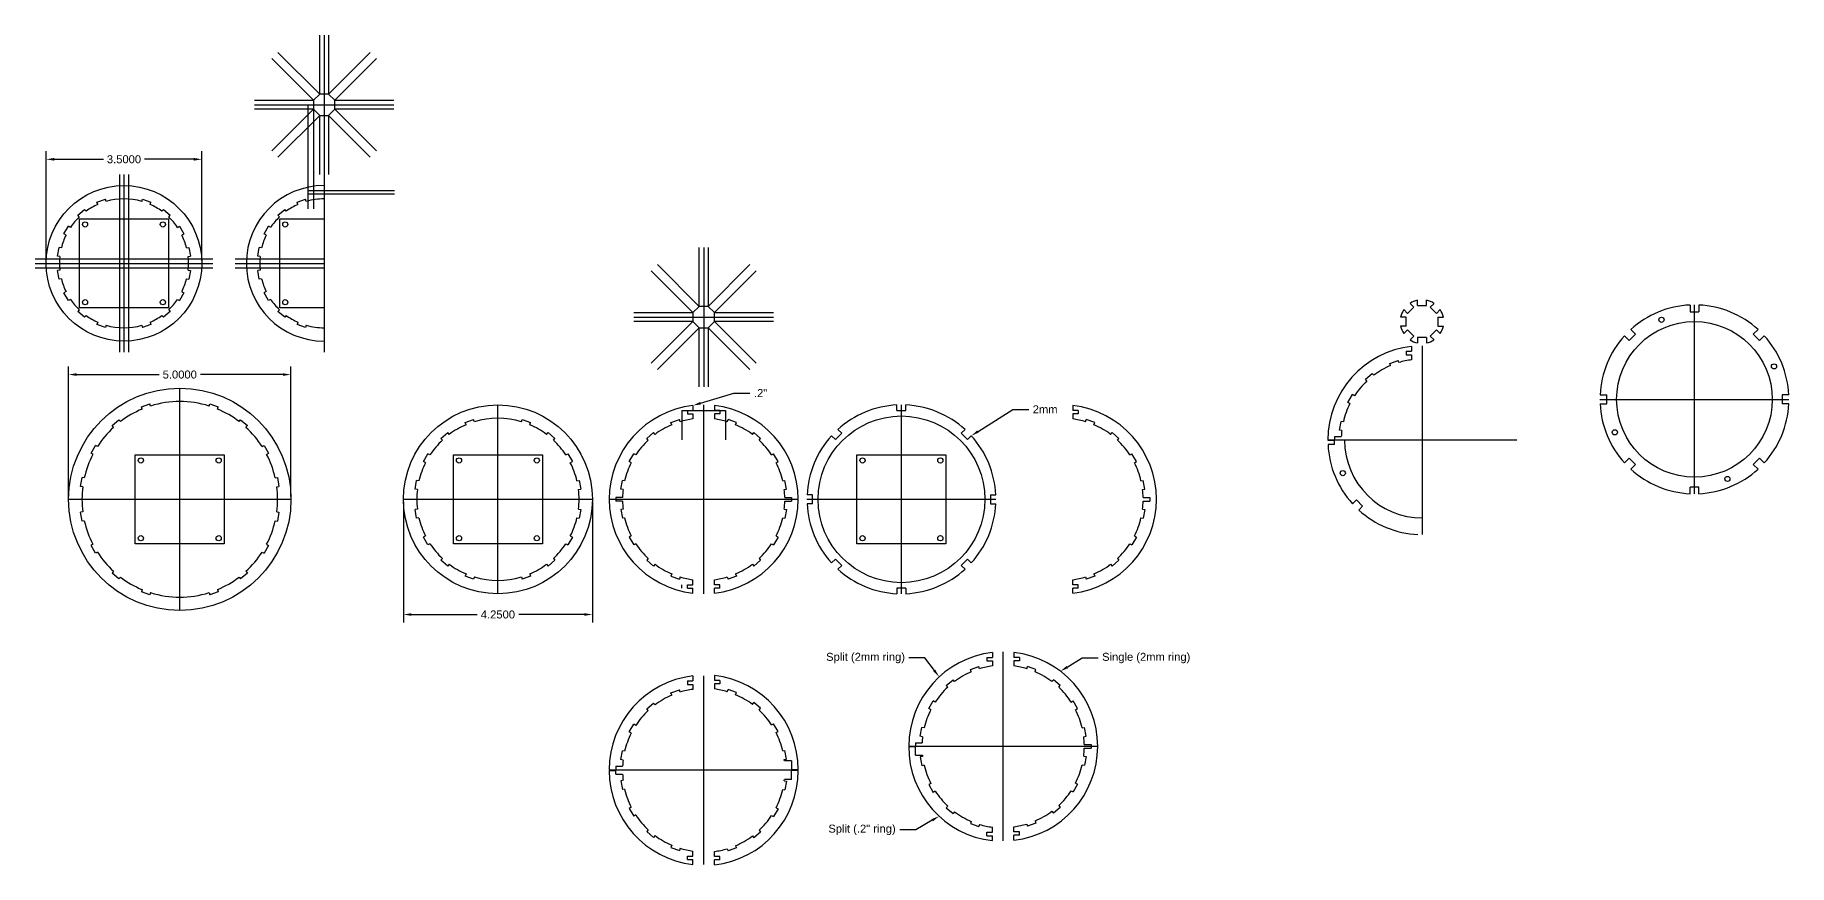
# Model space of a CAD drawing. Header units: inches. Extents: x 5.4 to 44.9, y -5.6 to 13.1.
import ezdxf
from ezdxf import colors
from ezdxf.entities.mleader import LeaderData, LeaderLine
from ezdxf.math import Vec2, Vec3

# ---------------------------------------------------------------- set-up
doc = ezdxf.new("R2010")
doc.units = ezdxf.units.IN
doc.header["$MEASUREMENT"] = 0
doc.styles.get("Standard").update_dxf_attribs({"font": 'arial.ttf'})
doc.dimstyles.get("Standard").update_dxf_attribs({"dimtxt": 0.18, "dimasz": 0.18, "dimexe": 0.18, "dimexo": 0.0625, "dimgap": 0.09, "dimtad": 0, "dimtih": 1, "dimtoh": 1, "dimdec": 4, "dimzin": 0, "dimdsep": 46, "dimtxsty": 'Standard', "dimcen": 0.09, "dimadec": 0, "dimazin": 0, "dimtfac": 1, "dimtdec": 4, "dimtofl": 0, "dimtmove": 0, "dimatfit": 3, "dimfxl": 1, "dimtolj": 1, "dimtzin": 0, "dimarcsym": 0})

# ---------------------------------------------------------------- blocks, each defined once
blk = doc.blocks.new('*D3')
at = {"color": 0, "lineweight": -2, "transparency": 16777216}
for p, q in [((5.665, 8.044), (5.665, 10.502)), ((5.845, 10.322), (6.952, 10.322)), ((8.985, 10.322), (7.878, 10.322)), ((9.165, 8.044), (9.165, 10.502))]:
    blk.add_line(p, q, dxfattribs=at)
at = {"color": 0, "transparency": 16777216}
for points in [[(5.845, 10.352), (5.845, 10.292), (5.665, 10.322)], [(8.985, 10.352), (8.985, 10.292), (9.165, 10.322)]]:
    blk.add_solid(points, dxfattribs=at)
at = {"layer": 'Defpoints', "color": 0, "transparency": 16777216}
for p in [(9.165, 10.322), (5.665, 7.982), (9.165, 7.982)]:
    blk.add_point(p, dxfattribs=at)
at = {"color": 0, "transparency": 16777216, "insert": (7.415, 10.322), "char_height": 0.18, "attachment_point": 5}
blk.add_mtext('\\A1;3.5000', dxfattribs=at)
blk = doc.blocks.new('*D4')
at = {"color": 0, "lineweight": -2, "transparency": 16777216}
for p, q in [((6.17, 2.735), (6.17, 5.659)), ((11.17, 2.735), (11.17, 5.659)), ((6.35, 5.479), (8.207, 5.479)), ((10.99, 5.479), (9.134, 5.479))]:
    blk.add_line(p, q, dxfattribs=at)
at = {"color": 0, "transparency": 16777216}
for points in [[(6.35, 5.509), (6.35, 5.449), (6.17, 5.479)], [(10.99, 5.509), (10.99, 5.449), (11.17, 5.479)]]:
    blk.add_solid(points, dxfattribs=at)
at = {"layer": 'Defpoints', "color": 0, "transparency": 16777216}
for p in [(11.17, 5.479), (6.17, 2.672), (11.17, 2.672)]:
    blk.add_point(p, dxfattribs=at)
at = {"color": 0, "transparency": 16777216, "insert": (8.67, 5.479), "char_height": 0.18, "attachment_point": 5}
blk.add_mtext('\\A1;5.0000', dxfattribs=at)
blk = doc.blocks.new('*D5')
at = {"color": 0, "lineweight": -2, "transparency": 16777216}
for p, q in [((13.701, 2.61), (13.701, -0.099)), ((17.951, 2.61), (17.951, -0.099)), ((13.881, 0.081), (15.359, 0.081)), ((17.771, 0.081), (16.293, 0.081))]:
    blk.add_line(p, q, dxfattribs=at)
at = {"color": 0, "transparency": 16777216}
for points in [[(13.881, 0.111), (13.881, 0.051), (13.701, 0.081)], [(17.771, 0.111), (17.771, 0.051), (17.951, 0.081)]]:
    blk.add_solid(points, dxfattribs=at)
at = {"layer": 'Defpoints', "color": 0, "transparency": 16777216}
for p in [(13.701, 2.672), (17.951, 2.672), (17.951, 0.081)]:
    blk.add_point(p, dxfattribs=at)
at = {"color": 0, "transparency": 16777216, "insert": (15.826, 0.081), "char_height": 0.18, "attachment_point": 5}
blk.add_mtext('\\A1;4.2500', dxfattribs=at)

msp = doc.modelspace()

# ---------------------------------------------------------------- linework, layer by layer
for p, q in [((11.81743, 11.79041), (11.81743, 13.11704)), ((12.01743, 13.11704), (12.01743, 11.79041)), ((10.87935, 12.72848), (11.81743, 11.79041)), ((12.01743, 11.79041), (12.9555, 12.72848)), ((11.676, 11.64899), (10.73793, 12.58706)), ((13.09692, 12.58706), (12.15885, 11.64899)), ((10.34937, 11.64899), (11.676, 11.64899)), ((11.676, 11.44899), (10.34937, 11.44899)), ((10.73793, 10.51092), (11.676, 11.44899)), ((11.81743, 11.79041), (11.676, 11.64899)), ((11.676, 11.64899), (11.676, 11.44899)), ((11.676, 11.44899), (11.81743, 11.30757)), ((12.01743, 11.79041), (11.81743, 11.79041)), ((12.15885, 11.64899), (12.01743, 11.79041)), ((12.01743, 11.30757), (12.15885, 11.44899)), ((12.15885, 11.44899), (12.15885, 11.64899)), ((12.15885, 11.64899), (13.48548, 11.64899)), ((13.48548, 11.44899), (12.15885, 11.44899)), ((12.15885, 11.44899), (13.09692, 10.51092)), ((11.81743, 11.30757), (10.87935, 10.36949)), ((11.81743, 9.98093), (11.81743, 11.30757)), ((11.81743, 11.30757), (12.01743, 11.30757)), ((12.9555, 10.36949), (12.01743, 11.30757)), ((12.01743, 11.30757), (12.01743, 9.98093)), ((11.551, 9.62091), (13.49736, 9.62091)), ((11.551, 9.54221), (13.49736, 9.54221)), ((11.91743, 9.73156), (11.91743, 9.43156)), ((6.37398, 9.06635), (6.52719, 9.1949)), ((6.56155, 9.15396), (6.52719, 9.1949)), ((6.80776, 9.3569), (6.9957, 9.4253)), ((6.82605, 9.30667), (6.80776, 9.3569)), ((7.01398, 9.37507), (6.9957, 9.4253)), ((7.81554, 9.37507), (7.83382, 9.4253)), ((7.83382, 9.4253), (8.02176, 9.3569)), ((8.00348, 9.30667), (8.02176, 9.3569)), ((8.26798, 9.15396), (8.30234, 9.1949)), ((8.30234, 9.1949), (8.45555, 9.06635)), ((10.87664, 9.06635), (11.02985, 9.1949)), ((11.06421, 9.15396), (11.02985, 9.1949)), ((11.31043, 9.3569), (11.49837, 9.4253)), ((11.32871, 9.30667), (11.31043, 9.3569)), ((11.51665, 9.37507), (11.49837, 9.4253)), ((6.06573, 8.64496), (6.16573, 8.81816)), ((6.21202, 8.79144), (6.16573, 8.81816)), ((6.40834, 9.0254), (6.37398, 9.06635)), ((8.42119, 9.0254), (8.45555, 9.06635)), ((8.61751, 8.79144), (8.6638, 8.81816)), ((8.6638, 8.81816), (8.7638, 8.64496)), ((10.56839, 8.64496), (10.66839, 8.81816)), ((10.71468, 8.79144), (10.66839, 8.81816)), ((10.911, 9.0254), (10.87664, 9.06635)), ((5.92019, 8.14355), (5.95492, 8.34051)), ((6.00756, 8.33123), (5.95492, 8.34051)), ((6.11202, 8.61823), (6.06573, 8.64496)), ((8.71751, 8.61823), (8.7638, 8.64496)), ((8.82197, 8.33123), (8.87461, 8.34051)), ((8.87461, 8.34051), (8.90934, 8.14355)), ((10.42285, 8.14355), (10.45758, 8.34051)), ((10.51022, 8.33123), (10.45758, 8.34051)), ((10.61468, 8.61823), (10.56839, 8.64496)), ((20.35414, 7.0136), (20.35414, 8.34023)), ((20.55414, 8.34023), (20.55414, 7.0136)), ((5.97283, 8.13427), (5.92019, 8.14355)), ((8.8567, 8.13427), (8.90934, 8.14355)), ((10.47549, 8.13427), (10.42285, 8.14355)), ((19.41606, 7.95167), (20.35414, 7.0136)), ((20.55414, 7.0136), (21.49221, 7.95167)), ((5.97283, 7.82885), (5.92019, 7.81957)), ((5.95492, 7.62261), (5.92019, 7.81957)), ((6.00756, 7.63189), (5.95492, 7.62261)), ((8.82197, 7.63189), (8.87461, 7.62261)), ((8.8567, 7.82885), (8.90934, 7.81957)), ((8.90934, 7.81957), (8.87461, 7.62261)), ((10.47549, 7.82885), (10.42285, 7.81957)), ((10.45758, 7.62261), (10.42285, 7.81957)), ((10.51022, 7.63189), (10.45758, 7.62261)), ((20.21272, 6.87218), (19.27464, 7.81025)), ((21.63363, 7.81025), (20.69556, 6.87218)), ((6.11202, 7.34489), (6.06573, 7.31816)), ((6.16573, 7.14496), (6.06573, 7.31816)), ((6.21202, 7.17168), (6.16573, 7.14496)), ((8.61751, 7.17168), (8.6638, 7.14496)), ((8.7638, 7.31816), (8.6638, 7.14496)), ((8.71751, 7.34489), (8.7638, 7.31816)), ((10.61468, 7.34489), (10.56839, 7.31816)), ((10.66839, 7.14496), (10.56839, 7.31816)), ((10.71468, 7.17168), (10.66839, 7.14496)), ((6.40834, 6.93772), (6.37398, 6.89677)), ((6.52719, 6.76821), (6.37398, 6.89677)), ((6.56155, 6.80916), (6.52719, 6.76821)), ((8.26798, 6.80916), (8.30234, 6.76821)), ((8.45555, 6.89677), (8.30234, 6.76821)), ((8.42119, 6.93772), (8.45555, 6.89677)), ((10.911, 6.93772), (10.87664, 6.89677)), ((11.02985, 6.76821), (10.87664, 6.89677)), ((11.06421, 6.80916), (11.02985, 6.76821)), ((18.88608, 6.87218), (20.21272, 6.87218)), ((20.35414, 7.0136), (20.21272, 6.87218)), ((20.21272, 6.87218), (20.21272, 6.67218)), ((20.55414, 7.0136), (20.35414, 7.0136)), ((20.69556, 6.87218), (20.55414, 7.0136)), ((20.69556, 6.87218), (22.02219, 6.87218)), ((20.69556, 6.67218), (20.69556, 6.87218)), ((6.82605, 6.65645), (6.80776, 6.60622)), ((6.9957, 6.53782), (6.80776, 6.60622)), ((7.01398, 6.58805), (6.9957, 6.53782)), ((7.81554, 6.58805), (7.83382, 6.53782)), ((8.02176, 6.60622), (7.83382, 6.53782)), ((8.00348, 6.65645), (8.02176, 6.60622)), ((11.32871, 6.65645), (11.31043, 6.60622)), ((11.49837, 6.53782), (11.31043, 6.60622)), ((11.51665, 6.58805), (11.49837, 6.53782)), ((20.21272, 6.67218), (18.88608, 6.67218)), ((19.27464, 5.7341), (20.21272, 6.67218)), ((20.35414, 6.53076), (19.41606, 5.59268)), ((20.21272, 6.67218), (20.35414, 6.53076)), ((20.35414, 5.20412), (20.35414, 6.53076)), ((20.35414, 6.53076), (20.55414, 6.53076)), ((20.55414, 6.53076), (20.69556, 6.67218)), ((20.55414, 6.53076), (20.55414, 5.20412)), ((21.49221, 5.59268), (20.55414, 6.53076)), ((20.69556, 6.67218), (21.63363, 5.7341)), ((22.02219, 6.67218), (20.69556, 6.67218)), ((36.2533, 6.00234), (36.2533, 5.92364)), ((36.2533, 6.00234), (36.3783, 6.00234)), ((36.2533, 5.92364), (36.3783, 5.92364)), ((36.3783, 6.11413), (36.3783, 6.00234)), ((36.3783, 5.92364), (36.3783, 5.81185)), ((35.88447, 5.73061), (36.0724, 5.79901)), ((35.9025, 5.68105), (35.88447, 5.73061)), ((36.09044, 5.74945), (36.0724, 5.79901)), ((35.33789, 5.37494), (35.4911, 5.5035)), ((35.37179, 5.33454), (35.33789, 5.37494)), ((35.525, 5.4631), (35.4911, 5.5035)), ((7.80751, 4.75026), (7.99544, 4.81867)), ((7.82462, 4.70323), (7.80751, 4.75026)), ((8.01256, 4.77163), (7.99544, 4.81867)), ((9.32796, 4.77163), (9.34508, 4.81867)), ((9.34508, 4.81867), (9.53301, 4.75026)), ((9.5159, 4.70323), (9.53301, 4.75026)), ((20.21272, 4.78349), (20.21272, 4.6717)), ((20.69556, 4.78349), (20.69556, 4.6717)), ((28.75498, 4.78349), (28.75498, 4.6717)), ((34.94593, 4.85379), (35.04593, 5.02699)), ((34.9916, 4.82741), (34.94593, 4.85379)), ((35.0916, 5.00062), (35.04593, 5.02699)), ((7.14881, 4.32986), (7.30202, 4.45842)), ((7.33419, 4.42008), (7.30202, 4.45842)), ((10.00633, 4.42008), (10.0385, 4.45842)), ((10.0385, 4.45842), (10.19171, 4.32986)), ((15.0909, 4.39997), (15.27884, 4.46837)), ((15.10894, 4.3504), (15.0909, 4.39997)), ((15.29688, 4.41881), (15.27884, 4.46837)), ((16.35544, 4.41881), (16.37347, 4.46837)), ((16.37347, 4.46837), (16.56141, 4.39997)), ((16.54337, 4.3504), (16.56141, 4.39997)), ((19.71888, 4.39997), (19.90682, 4.46837)), ((19.73692, 4.3504), (19.71888, 4.39997)), ((19.92486, 4.41881), (19.90682, 4.46837)), ((20.08772, 4.6717), (20.21272, 4.6717)), ((20.08772, 4.6717), (20.08772, 4.593)), ((20.08772, 4.593), (20.21272, 4.593)), ((20.21272, 4.593), (20.21272, 4.48121)), ((20.82056, 4.6717), (20.69556, 4.6717)), ((20.69556, 4.593), (20.69556, 4.48121)), ((20.82056, 4.593), (20.69556, 4.593)), ((20.82056, 4.6717), (20.82056, 4.593)), ((20.98342, 4.41881), (21.00146, 4.46837)), ((21.18939, 4.39997), (21.00146, 4.46837)), ((21.17136, 4.3504), (21.18939, 4.39997)), ((28.87998, 4.6717), (28.75498, 4.6717)), ((28.75498, 4.593), (28.75498, 4.48121)), ((28.87998, 4.593), (28.75498, 4.593)), ((28.87998, 4.6717), (28.87998, 4.593)), ((29.04284, 4.41881), (29.06088, 4.46837)), ((29.24882, 4.39997), (29.06088, 4.46837)), ((29.23078, 4.3504), (29.24882, 4.39997)), ((34.75584, 4.23), (34.79057, 4.42696)), ((34.84251, 4.4178), (34.79057, 4.42696)), ((7.18098, 4.29152), (7.14881, 4.32986)), ((10.15954, 4.29152), (10.19171, 4.32986)), ((14.54432, 4.0443), (14.69753, 4.17286)), ((14.57823, 4.0039), (14.54432, 4.0443)), ((14.73144, 4.13245), (14.69753, 4.17286)), ((16.92088, 4.13245), (16.95478, 4.17286)), ((16.95478, 4.17286), (17.10799, 4.0443)), ((17.07409, 4.0039), (17.10799, 4.0443)), ((19.17231, 4.0443), (19.32551, 4.17286)), ((19.20621, 4.0039), (19.17231, 4.0443)), ((19.35942, 4.13245), (19.32551, 4.17286)), ((21.54886, 4.13245), (21.58276, 4.17286)), ((21.73597, 4.0443), (21.58276, 4.17286)), ((21.70207, 4.0039), (21.73597, 4.0443)), ((29.60828, 4.13245), (29.64218, 4.17286)), ((29.79539, 4.0443), (29.64218, 4.17286)), ((29.76149, 4.0039), (29.79539, 4.0443)), ((34.49472, 4.08289), (34.49623, 4.08289)), ((34.49472, 4.00289), (34.64472, 4.00289)), ((34.64472, 4.08289), (34.79648, 4.08289)), ((34.64472, 4.08289), (34.64472, 4.00289)), ((34.80778, 4.22084), (34.75584, 4.23)), ((6.67363, 3.70953), (6.77363, 3.88273)), ((6.71697, 3.6845), (6.67363, 3.70953)), ((6.81697, 3.85771), (6.77363, 3.88273)), ((10.52355, 3.85771), (10.56689, 3.88273)), ((10.56689, 3.88273), (10.66689, 3.70953)), ((10.62355, 3.6845), (10.66689, 3.70953)), ((14.15236, 3.52314), (14.25236, 3.69635)), ((14.29803, 3.66998), (14.25236, 3.69635)), ((17.35428, 3.66998), (17.39995, 3.69635)), ((17.39995, 3.69635), (17.49995, 3.52314)), ((18.78034, 3.52314), (18.88034, 3.69635)), ((18.92602, 3.66998), (18.88034, 3.69635)), ((21.98226, 3.66998), (22.02793, 3.69635)), ((22.12793, 3.52314), (22.02793, 3.69635)), ((30.04168, 3.66998), (30.08736, 3.69635)), ((30.18736, 3.52314), (30.08736, 3.69635)), ((6.43927, 2.96409), (6.474, 3.16105)), ((6.52329, 3.15236), (6.474, 3.16105)), ((10.81723, 3.15236), (10.86652, 3.16105)), ((10.86652, 3.16105), (10.90125, 2.96409)), ((14.19803, 3.49677), (14.15236, 3.52314)), ((17.45428, 3.49677), (17.49995, 3.52314)), ((18.82602, 3.49677), (18.78034, 3.52314)), ((22.08226, 3.49677), (22.12793, 3.52314)), ((30.14168, 3.49677), (30.18736, 3.52314)), ((6.48856, 2.95539), (6.43927, 2.96409)), ((10.85196, 2.95539), (10.90125, 2.96409)), ((13.96228, 2.89935), (13.99701, 3.09632)), ((14.01422, 2.8902), (13.96228, 2.89935)), ((14.04895, 3.08716), (13.99701, 3.09632)), ((17.60337, 3.08716), (17.65531, 3.09632)), ((17.63809, 2.8902), (17.69004, 2.89935)), ((17.65531, 3.09632), (17.69004, 2.89935)), ((18.59026, 2.89935), (18.62499, 3.09632)), ((18.6422, 2.8902), (18.59026, 2.89935)), ((18.67693, 3.08716), (18.62499, 3.09632)), ((22.23135, 3.08716), (22.28329, 3.09632)), ((22.26608, 2.8902), (22.31802, 2.89935)), ((22.31802, 2.89935), (22.28329, 3.09632)), ((30.29077, 3.08716), (30.34271, 3.09632)), ((30.3255, 2.8902), (30.37744, 2.89935)), ((30.37744, 2.89935), (30.34271, 3.09632)), ((6.48856, 2.38909), (6.43927, 2.3804)), ((6.474, 2.18344), (6.43927, 2.3804)), ((10.85196, 2.38909), (10.90125, 2.3804)), ((10.90125, 2.3804), (10.86652, 2.18344)), ((14.01422, 2.45429), (13.96228, 2.44513)), ((13.99701, 2.24817), (13.96228, 2.44513)), ((17.63809, 2.45429), (17.69004, 2.44513)), ((17.69004, 2.44513), (17.65531, 2.24817)), ((18.47914, 2.71159), (18.47914, 2.63289)), ((18.62956, 2.71159), (18.47914, 2.71159)), ((18.62956, 2.63289), (18.47914, 2.63289)), ((18.6422, 2.45429), (18.59026, 2.44513)), ((18.59026, 2.44513), (18.62499, 2.24817)), ((22.26608, 2.45429), (22.31802, 2.44513)), ((22.27871, 2.71159), (22.42914, 2.71159)), ((22.27871, 2.63289), (22.42914, 2.63289)), ((22.31802, 2.44513), (22.28329, 2.24817)), ((22.42914, 2.71159), (22.42914, 2.63289)), ((30.3255, 2.45429), (30.37744, 2.44513)), ((30.33814, 2.71159), (30.48856, 2.71159)), ((30.33814, 2.63289), (30.48856, 2.63289)), ((30.37744, 2.44513), (30.34271, 2.24817)), ((30.48856, 2.71159), (30.48856, 2.63289)), ((6.52329, 2.19213), (6.474, 2.18344)), ((10.81723, 2.19213), (10.86652, 2.18344)), ((14.04895, 2.25733), (13.99701, 2.24817)), ((17.60337, 2.25733), (17.65531, 2.24817)), ((18.67693, 2.25733), (18.62499, 2.24817)), ((22.23135, 2.25733), (22.28329, 2.24817)), ((30.29077, 2.25733), (30.34271, 2.24817)), ((6.71697, 1.65998), (6.67363, 1.63496)), ((6.77363, 1.46175), (6.67363, 1.63496)), ((10.66689, 1.63496), (10.56689, 1.46175)), ((10.62355, 1.65998), (10.66689, 1.63496)), ((14.19803, 1.84772), (14.15236, 1.82135)), ((14.25236, 1.64814), (14.15236, 1.82135)), ((14.29803, 1.67451), (14.25236, 1.64814)), ((17.35428, 1.67451), (17.39995, 1.64814)), ((17.49995, 1.82135), (17.39995, 1.64814)), ((17.45428, 1.84772), (17.49995, 1.82135)), ((18.82602, 1.84772), (18.78034, 1.82135)), ((18.78034, 1.82135), (18.88034, 1.64814)), ((18.92602, 1.67451), (18.88034, 1.64814)), ((21.98226, 1.67451), (22.02793, 1.64814)), ((22.12793, 1.82135), (22.02793, 1.64814)), ((22.08226, 1.84772), (22.12793, 1.82135)), ((30.04168, 1.67451), (30.08736, 1.64814)), ((30.18736, 1.82135), (30.08736, 1.64814)), ((30.14168, 1.84772), (30.18736, 1.82135)), ((6.81697, 1.48678), (6.77363, 1.46175)), ((10.52355, 1.48678), (10.56689, 1.46175)), ((14.57823, 1.34059), (14.54432, 1.30019)), ((14.69753, 1.17163), (14.54432, 1.30019)), ((14.73144, 1.21203), (14.69753, 1.17163)), ((16.92088, 1.21203), (16.95478, 1.17163)), ((17.10799, 1.30019), (16.95478, 1.17163)), ((17.07409, 1.34059), (17.10799, 1.30019)), ((19.20621, 1.34059), (19.17231, 1.30019)), ((19.17231, 1.30019), (19.32551, 1.17163)), ((19.35942, 1.21203), (19.32551, 1.17163)), ((21.54886, 1.21203), (21.58276, 1.17163)), ((21.73597, 1.30019), (21.58276, 1.17163)), ((21.70207, 1.34059), (21.73597, 1.30019)), ((29.60828, 1.21203), (29.64218, 1.17163)), ((29.79539, 1.30019), (29.64218, 1.17163)), ((29.76149, 1.34059), (29.79539, 1.30019)), ((7.18098, 1.05297), (7.14881, 1.01463)), ((7.30202, 0.88607), (7.14881, 1.01463)), ((7.33419, 0.92441), (7.30202, 0.88607)), ((10.00633, 0.92441), (10.0385, 0.88607)), ((10.19171, 1.01463), (10.0385, 0.88607)), ((10.15954, 1.05297), (10.19171, 1.01463)), ((15.10894, 0.99408), (15.0909, 0.94452)), ((15.27884, 0.87612), (15.0909, 0.94452)), ((15.29688, 0.92568), (15.27884, 0.87612)), ((16.35544, 0.92568), (16.37347, 0.87612)), ((16.56141, 0.94452), (16.37347, 0.87612)), ((16.54337, 0.99408), (16.56141, 0.94452)), ((19.73692, 0.99408), (19.71888, 0.94452)), ((19.71888, 0.94452), (19.90682, 0.87612)), ((19.92486, 0.92568), (19.90682, 0.87612)), ((20.21272, 0.75149), (20.21272, 0.86328)), ((20.69556, 0.75149), (20.69556, 0.86328)), ((20.98342, 0.92568), (21.00146, 0.87612)), ((21.18939, 0.94452), (21.00146, 0.87612)), ((21.17136, 0.99408), (21.18939, 0.94452)), ((28.75498, 0.75149), (28.75498, 0.86328)), ((29.04284, 0.92568), (29.06088, 0.87612)), ((29.24882, 0.94452), (29.06088, 0.87612)), ((29.23078, 0.99408), (29.24882, 0.94452)), ((7.82462, 0.64126), (7.80751, 0.59423)), ((7.99544, 0.52582), (7.80751, 0.59423)), ((8.01256, 0.57286), (7.99544, 0.52582)), ((9.32796, 0.57286), (9.34508, 0.52582)), ((9.53301, 0.59423), (9.34508, 0.52582)), ((9.5159, 0.64126), (9.53301, 0.59423)), ((19.96272, 0.67279), (19.96272, 0.75149)), ((20.08772, 0.67279), (20.08772, 0.75149)), ((20.08772, 0.75149), (20.21272, 0.75149)), ((20.08772, 0.67279), (20.21272, 0.67279)), ((20.21272, 0.561), (20.21272, 0.67279)), ((20.82056, 0.75149), (20.69556, 0.75149)), ((20.69556, 0.561), (20.69556, 0.67279)), ((20.82056, 0.67279), (20.69556, 0.67279)), ((20.82056, 0.67279), (20.82056, 0.75149)), ((28.87998, 0.75149), (28.75498, 0.75149)), ((28.75498, 0.561), (28.75498, 0.67279)), ((28.87998, 0.67279), (28.75498, 0.67279)), ((28.87998, 0.67279), (28.87998, 0.75149)), ((26.94981, -0.7744), (26.94981, -0.88619)), ((27.43265, -0.7744), (27.43265, -0.88619)), ((26.45597, -1.15792), (26.64391, -1.08951)), ((26.47401, -1.20748), (26.45597, -1.15792)), ((26.66195, -1.13908), (26.64391, -1.08951)), ((26.82481, -0.88619), (26.82481, -0.96489)), ((26.82481, -0.88619), (26.94981, -0.88619)), ((26.82481, -0.96489), (26.94981, -0.96489)), ((26.94981, -0.96489), (26.94981, -1.07668)), ((27.55765, -0.88619), (27.43265, -0.88619)), ((27.43265, -0.96489), (27.43265, -1.07668)), ((27.55765, -0.96489), (27.43265, -0.96489)), ((27.55765, -0.88619), (27.55765, -0.96489)), ((27.72051, -1.13908), (27.73854, -1.08951)), ((27.92648, -1.15792), (27.73854, -1.08951)), ((27.90844, -1.20748), (27.92648, -1.15792)), ((20.08772, -1.41217), (20.08772, -1.49087)), ((20.08772, -1.41217), (20.21272, -1.41217)), ((20.08772, -1.49087), (20.21272, -1.49087)), ((20.21272, -1.30038), (20.21272, -1.41217)), ((20.21272, -1.49087), (20.21272, -1.60266)), ((20.69556, -1.29038), (20.69556, -1.40217)), ((20.82056, -1.40217), (20.69556, -1.40217)), ((20.69556, -1.48087), (20.69556, -1.59266)), ((20.82056, -1.48087), (20.69556, -1.48087)), ((20.82056, -1.40217), (20.82056, -1.48087)), ((25.9094, -1.51359), (26.0626, -1.38503)), ((25.9433, -1.55399), (25.9094, -1.51359)), ((26.09651, -1.42543), (26.0626, -1.38503)), ((28.28595, -1.42543), (28.31985, -1.38503)), ((28.47306, -1.51359), (28.31985, -1.38503)), ((28.43916, -1.55399), (28.47306, -1.51359)), ((19.17231, -2.03957), (19.32551, -1.91101)), ((19.35942, -1.95141), (19.32551, -1.91101)), ((19.71888, -1.6839), (19.90682, -1.6155)), ((19.73692, -1.73346), (19.71888, -1.6839)), ((19.92486, -1.66506), (19.90682, -1.6155)), ((20.98342, -1.65506), (21.00146, -1.6055)), ((21.18939, -1.6739), (21.00146, -1.6055)), ((21.17136, -1.72346), (21.18939, -1.6739)), ((21.54886, -1.94141), (21.58276, -1.90101)), ((21.73597, -2.02957), (21.58276, -1.90101)), ((25.51743, -2.03474), (25.61743, -1.86154)), ((25.6631, -1.88791), (25.61743, -1.86154)), ((28.71935, -1.88791), (28.76502, -1.86154)), ((28.86502, -2.03474), (28.76502, -1.86154)), ((19.20621, -2.07997), (19.17231, -2.03957)), ((21.70207, -2.06997), (21.73597, -2.02957)), ((25.5631, -2.06111), (25.51743, -2.03474)), ((28.81935, -2.06111), (28.86502, -2.03474)), ((18.78034, -2.56073), (18.88034, -2.38752)), ((18.82602, -2.5871), (18.78034, -2.56073)), ((18.92602, -2.41389), (18.88034, -2.38752)), ((21.98226, -2.40389), (22.02793, -2.37752)), ((22.12793, -2.55073), (22.02793, -2.37752)), ((22.08226, -2.5771), (22.12793, -2.55073)), ((25.32735, -2.65853), (25.36208, -2.46157)), ((25.37929, -2.66769), (25.32735, -2.65853)), ((25.41402, -2.47073), (25.36208, -2.46157)), ((28.96844, -2.47073), (29.02038, -2.46157)), ((29.00317, -2.66769), (29.05511, -2.65853)), ((29.05511, -2.65853), (29.02038, -2.46157)), ((18.59026, -3.18451), (18.62499, -2.98755)), ((18.67693, -2.99671), (18.62499, -2.98755)), ((22.23135, -2.98671), (22.28329, -2.97755)), ((22.31802, -3.17451), (22.28329, -2.97755)), ((25.06623, -2.80564), (25.06773, -2.80564)), ((25.06623, -2.88564), (25.21623, -2.88564)), ((25.06623, -2.88564), (25.21623, -2.88564)), ((25.21623, -2.80564), (25.36798, -2.80564)), ((25.21623, -2.80564), (25.21623, -2.88564)), ((25.21623, -3.08564), (25.21623, -2.88564)), ((25.21623, -3.08564), (25.37614, -3.08564)), ((25.37929, -3.11359), (25.32735, -3.12275)), ((25.32735, -3.12275), (25.36208, -3.31971)), ((29.00317, -3.10359), (29.05511, -3.11275)), ((29.0158, -2.84629), (29.16623, -2.84629)), ((29.0158, -2.92499), (29.16623, -2.92499)), ((29.05511, -3.11275), (29.02038, -3.30971)), ((29.16623, -2.84629), (29.16623, -2.92499)), ((18.32914, -3.33162), (18.33064, -3.33162)), ((18.32914, -3.41162), (18.47914, -3.41162)), ((18.32914, -3.43162), (18.47914, -3.43162)), ((18.32914, -3.51162), (18.33064, -3.51162)), ((18.47914, -3.33162), (18.47914, -3.41162)), ((18.47914, -3.33162), (18.63089, -3.33162)), ((18.47914, -3.51162), (18.47914, -3.43162)), ((18.47914, -3.51162), (18.63089, -3.51162)), ((18.6422, -3.19367), (18.59026, -3.18451)), ((22.26608, -3.18367), (22.31802, -3.17451)), ((22.42914, -3.21162), (22.26922, -3.21162)), ((22.42914, -3.21162), (22.42914, -3.41162)), ((22.57914, -3.41162), (22.42914, -3.41162)), ((22.57914, -3.43162), (22.42914, -3.43162)), ((22.42914, -3.63162), (22.42914, -3.43162)), ((25.41402, -3.31055), (25.36208, -3.31971)), ((28.96844, -3.30055), (29.02038, -3.30971)), ((18.6422, -3.64957), (18.59026, -3.65873)), ((18.59026, -3.65873), (18.62499, -3.85569)), ((18.67693, -3.84654), (18.62499, -3.85569)), ((22.23135, -3.85654), (22.28329, -3.86569)), ((22.26608, -3.65957), (22.31802, -3.66873)), ((22.42914, -3.63162), (22.26922, -3.63162)), ((22.31802, -3.66873), (22.28329, -3.86569)), ((25.5631, -3.72017), (25.51743, -3.74654)), ((25.51743, -3.74654), (25.61743, -3.91974)), ((25.6631, -3.89337), (25.61743, -3.91974)), ((28.71935, -3.88337), (28.76502, -3.90974)), ((28.86502, -3.73654), (28.76502, -3.90974)), ((28.81935, -3.71017), (28.86502, -3.73654)), ((18.82602, -4.25615), (18.78034, -4.28252)), ((18.78034, -4.28252), (18.88034, -4.45573)), ((22.12793, -4.29252), (22.02793, -4.46573)), ((22.08226, -4.26615), (22.12793, -4.29252)), ((25.9433, -4.22729), (25.9094, -4.26769)), ((25.9094, -4.26769), (26.0626, -4.39625)), ((28.47306, -4.25769), (28.31985, -4.38625)), ((28.43916, -4.21729), (28.47306, -4.25769)), ((18.92602, -4.42935), (18.88034, -4.45573)), ((21.98226, -4.43935), (22.02793, -4.46573)), ((26.09651, -4.35585), (26.0626, -4.39625)), ((26.47401, -4.5738), (26.45597, -4.62336)), ((26.45597, -4.62336), (26.64391, -4.69177)), ((26.66195, -4.6422), (26.64391, -4.69177)), ((26.94981, -4.81639), (26.94981, -4.7046)), ((27.43265, -4.80639), (27.43265, -4.6946)), ((27.72051, -4.6322), (27.73854, -4.68177)), ((27.92648, -4.61336), (27.73854, -4.68177)), ((27.90844, -4.5638), (27.92648, -4.61336)), ((28.28595, -4.34585), (28.31985, -4.38625)), ((19.20621, -4.76327), (19.17231, -4.80368)), ((19.17231, -4.80368), (19.32551, -4.93223)), ((19.35942, -4.89183), (19.32551, -4.93223)), ((19.73692, -5.10978), (19.71888, -5.15934)), ((21.17136, -5.11978), (21.18939, -5.16934)), ((21.54886, -4.90183), (21.58276, -4.94223)), ((21.73597, -4.81368), (21.58276, -4.94223)), ((21.70207, -4.77327), (21.73597, -4.81368)), ((26.82481, -4.89509), (26.82481, -4.81639)), ((26.82481, -4.81639), (26.94981, -4.81639)), ((26.82481, -4.89509), (26.94981, -4.89509)), ((26.94981, -5.00688), (26.94981, -4.89509)), ((27.55765, -4.80639), (27.43265, -4.80639)), ((27.43265, -4.99688), (27.43265, -4.88509)), ((27.55765, -4.88509), (27.43265, -4.88509)), ((27.55765, -4.88509), (27.55765, -4.80639)), ((19.71888, -5.15934), (19.90682, -5.22775)), ((19.92486, -5.17819), (19.90682, -5.22775)), ((20.08772, -5.43107), (20.08772, -5.35237)), ((20.08772, -5.35237), (20.21272, -5.35237)), ((20.08772, -5.43107), (20.21272, -5.43107)), ((20.21272, -5.35237), (20.21272, -5.24058)), ((20.21272, -5.54286), (20.21272, -5.43107)), ((20.69556, -5.36237), (20.69556, -5.25058)), ((20.82056, -5.36237), (20.69556, -5.36237)), ((20.69556, -5.55286), (20.69556, -5.44107)), ((20.82056, -5.44107), (20.69556, -5.44107)), ((20.82056, -5.44107), (20.82056, -5.36237)), ((20.98342, -5.18819), (21.00146, -5.23775)), ((21.18939, -5.16934), (21.00146, -5.23775))]:
    msp.add_line(p, q)
at = {"color": 5}
for p, q in [((11.91743, 13.11704), (11.91743, 9.98093)), ((10.34937, 11.54899), (13.48548, 11.54899)), ((7.31476, 9.98093), (7.31476, 5.98219)), ((7.41476, 9.98093), (7.41476, 5.98219)), ((7.51476, 9.98093), (7.51476, 5.98219)), ((11.91743, 9.98093), (11.91743, 5.98219)), ((20.45414, 8.34023), (20.45414, 5.20412)), ((5.41539, 8.08156), (9.41414, 8.08156)), ((5.41539, 7.98156), (9.41414, 7.98156)), ((9.91805, 8.08156), (11.91743, 8.08156)), ((9.91805, 7.98156), (11.91743, 7.98156)), ((5.41539, 7.88156), (9.41414, 7.88156)), ((9.91805, 7.88156), (11.91743, 7.88156)), ((18.88608, 6.77218), (22.02219, 6.77218)), ((42.73957, 2.79653), (42.73957, 7.04653)), ((36.61972, 1.87789), (36.61972, 6.12789)), ((8.67026, 0.17224), (8.67026, 5.17224)), ((15.72616, 4.79489), (15.72616, 4.79724)), ((15.82616, 0.54724), (15.82616, 4.79724)), ((15.92616, 4.79489), (15.92616, 4.79724)), ((20.45414, 0.54724), (20.45414, 4.79724)), ((24.90232, 0.54724), (24.90232, 4.79724)), ((40.61457, 4.92153), (44.86457, 4.92153)), ((38.74472, 4.00289), (34.49472, 4.00289)), ((6.17026, 2.67224), (11.17026, 2.67224)), ((13.70116, 2.67224), (17.95116, 2.67224)), ((18.32914, 2.67224), (22.57914, 2.67224)), ((22.77732, 2.67224), (27.02732, 2.67224)), ((27.19123, -5.01064), (27.19123, -0.76064)), ((20.45414, -5.54662), (20.45414, -1.29662)), ((29.31623, -2.88564), (25.06623, -2.88564)), ((22.57914, -3.42162), (18.32914, -3.42162))]:
    msp.add_line(p, q, dxfattribs=at)
at = {"color": 1}
for p, q in [((11.551, 11.54899), (11.551, 9.2091)), ((11.676, 11.54899), (11.676, 9.2091)), ((36.51179, 7.02926), (36.51179, 7.1519)), ((36.71179, 7.02926), (36.71179, 7.1519)), ((36.2533, 6.77077), (36.13066, 6.77077)), ((36.28759, 6.85355), (36.20087, 6.94027)), ((36.2533, 6.57077), (36.2533, 6.77077)), ((36.28759, 6.85355), (36.42901, 6.99497)), ((36.42901, 6.99497), (36.34229, 7.08169)), ((36.51179, 7.02926), (36.71179, 7.02926)), ((36.79458, 6.99497), (36.8813, 7.08169)), ((36.79458, 6.99497), (36.936, 6.85355)), ((36.936, 6.85355), (37.02272, 6.94027)), ((36.97029, 6.77077), (37.09293, 6.77077)), ((36.97029, 6.77077), (36.97029, 6.57077)), ((42.63957, 7.04417), (42.63957, 6.89417)), ((42.63957, 6.89417), (42.83957, 6.89417)), ((42.83957, 7.04417), (42.83957, 6.89417)), ((36.2533, 6.57077), (36.13066, 6.57077)), ((36.28759, 6.48798), (36.20087, 6.40126)), ((36.42901, 6.34656), (36.28759, 6.48798)), ((36.42901, 6.34656), (36.34229, 6.25984)), ((36.51179, 6.31227), (36.51179, 6.18963)), ((36.71179, 6.31227), (36.51179, 6.31227)), ((36.71179, 6.31227), (36.71179, 6.18963)), ((36.936, 6.48798), (36.79458, 6.34656)), ((36.79458, 6.34656), (36.8813, 6.25984)), ((36.936, 6.48798), (37.02272, 6.40126)), ((36.97029, 6.57077), (37.09293, 6.57077)), ((41.16792, 6.35175), (41.27399, 6.24569)), ((41.27399, 6.24569), (41.41541, 6.38711)), ((41.30934, 6.49317), (41.41541, 6.38711)), ((44.16979, 6.49317), (44.06373, 6.38711)), ((44.06373, 6.38711), (44.20515, 6.24569)), ((44.31121, 6.35175), (44.20515, 6.24569)), ((24.80232, 4.67224), (24.80232, 4.79489)), ((25.00232, 4.67224), (25.00232, 4.79489)), ((40.61692, 5.02153), (40.76692, 5.02153)), ((40.61692, 4.82153), (40.76692, 4.82153)), ((40.76692, 4.82153), (40.76692, 5.02153)), ((44.71221, 5.02153), (44.71221, 4.82153)), ((44.86221, 5.02153), (44.71221, 5.02153)), ((44.86221, 4.82153), (44.71221, 4.82153)), ((19.96272, 4.6717), (20.94556, 4.6717)), ((24.80232, 4.67224), (25.00232, 4.67224)), ((23.41739, 4.01575), (23.33067, 4.10247)), ((23.41739, 4.01575), (23.55882, 4.15717)), ((23.55882, 4.15717), (23.47209, 4.24389)), ((26.24582, 4.15717), (26.33255, 4.24389)), ((26.24582, 4.15717), (26.38724, 4.01575)), ((26.38724, 4.01575), (26.47397, 4.10247)), ((34.64472, 3.90289), (34.64472, 4.00289)), ((34.64472, 3.90289), (34.49708, 3.90289)), ((41.16792, 3.4913), (41.27399, 3.59737)), ((41.41541, 3.45594), (41.27399, 3.59737)), ((44.20515, 3.59737), (44.06373, 3.45594)), ((44.31121, 3.4913), (44.20515, 3.59737)), ((41.30934, 3.34988), (41.41541, 3.45594)), ((44.16979, 3.34988), (44.06373, 3.45594)), ((22.90232, 2.77224), (22.77967, 2.77224)), ((22.90232, 2.57224), (22.90232, 2.77224)), ((26.90232, 2.77224), (27.02496, 2.77224)), ((26.90232, 2.77224), (26.90232, 2.57224)), ((42.83957, 2.94888), (42.63957, 2.94888)), ((42.63957, 2.79888), (42.63957, 2.94888)), ((42.83957, 2.79888), (42.83957, 2.94888)), ((22.90232, 2.57224), (22.77967, 2.57224)), ((26.90232, 2.57224), (27.02496, 2.57224)), ((35.1348, 2.65939), (35.04807, 2.57266)), ((35.27622, 2.51796), (35.1348, 2.65939)), ((35.27622, 2.51796), (35.1895, 2.43124)), ((23.41739, 1.32874), (23.33067, 1.24202)), ((23.55882, 1.18732), (23.41739, 1.32874)), ((23.55882, 1.18732), (23.47209, 1.1006)), ((26.38724, 1.32874), (26.24582, 1.18732)), ((26.24582, 1.18732), (26.33255, 1.1006)), ((26.38724, 1.32874), (26.47397, 1.24202)), ((24.80232, 0.67224), (24.80232, 0.5496)), ((25.00232, 0.67224), (24.80232, 0.67224)), ((25.00232, 0.67224), (25.00232, 0.5496))]:
    msp.add_line(p, q, dxfattribs=at)
at = {"color": 3}
for p, q in [((6.41476, 6.98156), (6.41476, 8.98156)), ((6.41476, 8.98156), (8.41476, 8.98156)), ((8.41476, 8.98156), (8.41476, 6.98156)), ((10.91743, 6.98156), (10.91743, 8.98156)), ((10.91743, 8.98156), (11.91743, 8.98156)), ((8.41476, 6.98156), (6.41476, 6.98156)), ((11.91743, 6.98156), (10.91743, 6.98156)), ((7.67026, 1.67224), (7.67026, 3.67224)), ((7.67026, 3.67224), (9.67026, 3.67224)), ((9.67026, 3.67224), (9.67026, 1.67224)), ((14.82616, 1.67224), (14.82616, 3.67224)), ((14.82616, 3.67224), (16.82616, 3.67224)), ((16.82616, 3.67224), (16.82616, 1.67224)), ((23.90232, 1.67224), (23.90232, 3.67224)), ((23.90232, 3.67224), (25.90232, 3.67224)), ((25.90232, 3.67224), (25.90232, 1.67224)), ((9.67026, 1.67224), (7.67026, 1.67224)), ((16.82616, 1.67224), (14.82616, 1.67224)), ((25.90232, 1.67224), (23.90232, 1.67224))]:
    msp.add_line(p, q, dxfattribs=at)
at = {"color": 2}
for p, q in [((19.96272, 4.6717), (19.96272, 4.0071)), ((20.94556, 4.6717), (20.94556, 4.0071))]:
    msp.add_line(p, q, dxfattribs=at)
for centre, radius in [((7.41476, 7.98156), 1.75), ((8.67026, 2.67224), 2.5), ((15.82616, 2.67224), 2.125)]:
    msp.add_circle(centre, radius)
at = {"color": 3}
for centre in [(6.53976, 8.85656), (8.28976, 8.85656), (11.04243, 8.85656), (6.53976, 7.10656), (8.28976, 7.10656), (11.04243, 7.10656), (7.79526, 3.54724), (9.54526, 3.54724), (14.95116, 3.54724), (16.70116, 3.54724), (24.02732, 3.54724), (25.77732, 3.54724), (7.79526, 1.79724), (9.54526, 1.79724), (14.95116, 1.79724), (16.70116, 1.79724), (24.02732, 1.79724), (25.77732, 1.79724)]:
    msp.add_circle(centre, 0.058, dxfattribs=at)
at = {"color": 1}
for centre, radius in [((41.99812, 6.71154), 0.058), ((42.73957, 4.92153), 1.75), ((44.52958, 5.66297), 0.058), ((24.90232, 2.67224), 1.875), ((40.94955, 4.18008), 0.058), ((34.82971, 3.26144), 0.058), ((43.48102, 3.13151), 0.058)]:
    msp.add_circle(centre, radius, dxfattribs=at)
for centre, radius, start, end in [((11.91743, 7.98156), 1.75, 90, 270), ((7.41476, 7.98156), 1.45, 113.954572, 126.045428), ((7.41476, 7.98156), 1.45, 73.954572, 106.045435), ((7.41476, 7.98156), 1.45, 53.954572, 66.045428), ((11.91743, 7.98156), 1.45, 113.954572, 126.045428), ((11.91743, 7.98156), 1.45, 90, 106.045435), ((7.41476, 7.98156), 1.45, 133.954572, 146.045428), ((7.41476, 7.98156), 1.45, 33.954572, 46.045428), ((11.91743, 7.98156), 1.45, 133.954572, 146.045428), ((7.41476, 7.98156), 1.45, 153.954572, 166.045428), ((7.41476, 7.98156), 1.45, 13.954572, 26.045428), ((11.91743, 7.98156), 1.45, 153.954572, 166.045428), ((7.41476, 7.98156), 1.45, 173.954572, 186.045428), ((7.41476, 7.98156), 1.45, 353.954572, 6.045428), ((11.91743, 7.98156), 1.45, 173.954572, 186.045428), ((7.41476, 7.98156), 1.45, 193.954572, 206.045428), ((7.41476, 7.98156), 1.45, 333.954572, 346.045428), ((11.91743, 7.98156), 1.45, 193.954572, 206.045428), ((7.41476, 7.98156), 1.45, 213.954572, 226.045428), ((7.41476, 7.98156), 1.45, 313.954572, 326.045428), ((11.91743, 7.98156), 1.45, 213.954572, 226.045428), ((7.41476, 7.98156), 1.45, 233.954572, 246.045428), ((7.41476, 7.98156), 1.45, 293.954572, 306.045428), ((11.91743, 7.98156), 1.45, 233.954572, 246.045428), ((7.41476, 7.98156), 1.45, 253.954572, 286.045455), ((11.91743, 7.98156), 1.45, 253.954572, 270), ((36.61972, 4.00289), 2.125, 96.523461, 180), ((36.61972, 4.00289), 1.825, 113.141068, 126.858932), ((36.61972, 4.00289), 1.825, 97.601693, 106.858932), ((36.61972, 4.00289), 1.825, 133.141068, 146.858932), ((8.67026, 2.67224), 2.2, 72.605251, 107.394749), ((20.45414, 2.67224), 2.125, 96.523461, 263.476533), ((20.45414, 2.67224), 2.125, 276.523467, 83.476539), ((28.51356, 2.67224), 2.125, 276.523467, 83.476539), ((36.61972, 4.00289), 1.825, 153.141068, 166.858932), ((8.67026, 2.67224), 2.2, 112.605251, 127.394749), ((8.67026, 2.67224), 2.2, 52.605251, 67.394749), ((15.82616, 2.67224), 1.825, 113.141068, 126.858932), ((15.82616, 2.67224), 1.825, 73.141068, 106.858932), ((15.82616, 2.67224), 1.825, 53.141068, 66.858932), ((20.45414, 2.67224), 1.825, 113.141068, 126.858932), ((20.45414, 2.67224), 1.825, 97.601693, 106.858932), ((20.45414, 2.67224), 1.825, 73.141068, 82.398307), ((20.45414, 2.67224), 1.825, 53.141068, 66.858932), ((28.51356, 2.67224), 1.825, 73.141068, 82.398307), ((28.51356, 2.67224), 1.825, 53.141068, 66.858932), ((8.67026, 2.67224), 2.2, 132.605251, 147.394749), ((8.67026, 2.67224), 2.2, 32.605251, 47.394749), ((15.82616, 2.67224), 1.825, 133.141068, 146.858932), ((15.82616, 2.67224), 1.825, 33.141068, 46.858932), ((20.45414, 2.67224), 1.825, 133.141068, 146.858932), ((20.45414, 2.67224), 1.825, 33.141068, 46.858932), ((28.51356, 2.67224), 1.825, 33.141068, 46.858932), ((36.61972, 4.00289), 1.825, 173.141068, 177.487599), ((8.67026, 2.67224), 2.2, 152.605251, 167.394749), ((8.67026, 2.67224), 2.2, 12.605251, 27.394749), ((15.82616, 2.67224), 1.825, 153.141068, 166.858932), ((15.82616, 2.67224), 1.825, 13.141068, 26.858932), ((20.45414, 2.67224), 1.825, 153.141068, 166.858932), ((20.45414, 2.67224), 1.825, 13.141068, 26.858932), ((28.51356, 2.67224), 1.825, 13.141068, 26.858932), ((8.67026, 2.67224), 2.2, 172.605251, 187.394749), ((8.67026, 2.67224), 2.2, 352.605251, 7.394749), ((15.82616, 2.67224), 1.825, 173.141068, 186.858932), ((15.82616, 2.67224), 1.825, 353.141068, 6.858932), ((20.45414, 2.67224), 1.825, 173.141068, 178.764517), ((20.45414, 2.67224), 1.825, 1.235483, 6.858932), ((28.51356, 2.67224), 1.825, 1.235483, 6.858932), ((20.45414, 2.67224), 1.825, 181.235491, 186.858955), ((20.45414, 2.67224), 1.825, 353.141045, 358.764509), ((28.51356, 2.67224), 1.825, 353.141045, 358.764509), ((8.67026, 2.67224), 2.2, 192.605251, 207.394749), ((8.67026, 2.67224), 2.2, 332.605251, 347.394749), ((15.82616, 2.67224), 1.825, 193.141068, 206.858932), ((15.82616, 2.67224), 1.825, 333.141068, 346.858932), ((20.45414, 2.67224), 1.825, 193.141068, 206.858932), ((20.45414, 2.67224), 1.825, 333.141068, 346.858932), ((28.51356, 2.67224), 1.825, 333.141068, 346.858932), ((15.82616, 2.67224), 1.825, 213.141068, 226.858932), ((15.82616, 2.67224), 1.825, 313.141068, 326.858932), ((20.45414, 2.67224), 1.825, 213.141068, 226.858932), ((20.45414, 2.67224), 1.825, 313.141068, 326.858932), ((28.51356, 2.67224), 1.825, 313.141068, 326.858932), ((8.67026, 2.67224), 2.2, 212.605251, 227.394749), ((8.67026, 2.67224), 2.2, 312.605251, 327.394749), ((15.82616, 2.67224), 1.825, 233.141068, 246.858932), ((15.82616, 2.67224), 1.825, 293.141068, 306.858932), ((20.45414, 2.67224), 1.825, 233.141068, 246.858932), ((20.45414, 2.67224), 1.825, 293.141068, 306.858932), ((28.51356, 2.67224), 1.825, 293.141068, 306.858932), ((8.67026, 2.67224), 2.2, 232.605251, 247.394749), ((8.67026, 2.67224), 2.2, 292.605251, 307.394749), ((15.82616, 2.67224), 1.825, 253.141068, 286.858932), ((20.45414, 2.67224), 1.825, 253.141068, 262.398307), ((20.45414, 2.67224), 1.825, 277.601693, 286.858932), ((28.51356, 2.67224), 1.825, 277.601693, 286.858932), ((8.67026, 2.67224), 2.2, 252.605251, 287.394749), ((27.19123, -2.88564), 2.125, 96.523461, 180), ((27.19123, -2.88564), 2.125, 276.523467, 83.476539), ((27.19123, -2.88564), 1.825, 97.601693, 106.858932), ((27.19123, -2.88564), 1.825, 73.141068, 82.398307), ((20.45414, -3.41162), 2.125, 96.523461, 180), ((20.45414, -3.40162), 2.125, 359.730372, 83.476539), ((27.19123, -2.88564), 1.825, 133.141068, 146.858932), ((27.19123, -2.88564), 1.825, 113.141068, 126.858932), ((27.19123, -2.88564), 1.825, 53.141068, 66.858932), ((27.19123, -2.88564), 1.825, 33.141068, 46.858932), ((20.45414, -3.41162), 1.825, 113.141068, 126.858932), ((20.45414, -3.41162), 1.825, 97.601693, 106.858932), ((20.45414, -3.40162), 1.825, 73.141068, 82.398307), ((20.45414, -3.40162), 1.825, 53.141068, 66.858932), ((20.45414, -3.41162), 1.825, 133.141068, 146.858932), ((20.45414, -3.40162), 1.825, 33.141068, 46.858932), ((27.19123, -2.88564), 1.825, 153.141068, 166.858932), ((27.19123, -2.88564), 1.825, 13.141068, 26.858932), ((20.45414, -3.41162), 1.825, 153.141068, 166.858932), ((20.45414, -3.40162), 1.825, 13.141068, 26.858932), ((27.19123, -2.88564), 1.825, 173.141068, 177.487599), ((27.19123, -2.88564), 1.825, 1.235483, 6.858932), ((27.19123, -2.89564), 2.125, 179.730372, 263.476539), ((27.19123, -2.89564), 1.825, 185.975869, 186.858932), ((27.19123, -2.88564), 1.825, 353.141045, 358.764509), ((20.45414, -3.43162), 2.125, 180, 263.476539), ((20.45414, -3.41162), 1.825, 173.141068, 177.487599), ((20.45414, -3.43162), 1.825, 182.512401, 186.858932), ((20.45414, -3.44162), 2.125, 276.523461, 0.269628), ((20.45414, -3.40162), 1.825, 5.975869, 6.858932), ((27.19123, -2.89564), 1.825, 193.141068, 206.858932), ((27.19123, -2.88564), 1.825, 333.141068, 346.858932), ((20.45414, -3.43162), 1.825, 193.141068, 206.858932), ((20.45414, -3.44162), 1.825, 333.141068, 346.858932), ((20.45414, -3.44162), 1.825, 353.141068, 354.024131), ((27.19123, -2.89564), 1.825, 213.141068, 226.858932), ((27.19123, -2.88564), 1.825, 313.141068, 326.858932), ((20.45414, -3.43162), 1.825, 213.141068, 226.858932), ((20.45414, -3.44162), 1.825, 313.141068, 326.858932), ((27.19123, -2.89564), 1.825, 233.141068, 246.858932), ((27.19123, -2.89564), 1.825, 253.141068, 262.398307), ((27.19123, -2.88564), 1.825, 277.601693, 286.858932), ((27.19123, -2.88564), 1.825, 293.141068, 306.858932), ((20.45414, -3.43162), 1.825, 233.141068, 246.858932), ((20.45414, -3.44162), 1.825, 293.141068, 306.858932), ((20.45414, -3.43162), 1.825, 253.141068, 262.398307), ((20.45414, -3.44162), 1.825, 277.601693, 286.858932)]:
    msp.add_arc(centre, radius, start, end)
for centre, radius, start, end in [((36.61179, 6.67077), 0.49142, 101.741199, 123.258801), ((36.61179, 6.67077), 0.49142, 56.741199, 78.258801), ((36.61179, 6.67077), 0.49142, 146.741199, 168.258801), ((36.61179, 6.67077), 0.49142, 11.741199, 33.258801), ((42.73957, 4.92153), 2.125, 92.697268, 132.302732), ((42.73957, 4.92153), 2.125, 47.697268, 87.302732), ((36.61179, 6.67077), 0.49142, 191.741199, 213.258801), ((36.61179, 6.67077), 0.49142, 326.741199, 348.258801), ((42.73957, 4.92153), 2.125, 137.697268, 177.302732), ((42.73957, 4.92153), 2.125, 2.697268, 42.302732), ((36.61179, 6.67077), 0.49142, 236.741199, 258.258801), ((36.61179, 6.67077), 0.49142, 281.741199, 303.258801), ((24.90232, 2.67224), 2.125, 92.697268, 132.302732), ((24.90232, 2.67224), 2.125, 47.697268, 87.302732), ((42.73957, 4.92153), 2.125, 182.697268, 222.302732), ((42.73957, 4.92153), 2.125, 317.697268, 357.302732), ((24.90232, 2.67224), 2.125, 137.697268, 177.302732), ((24.90232, 2.67224), 2.125, 2.697268, 42.302732), ((36.61972, 4.00289), 1.75, 180, 270), ((36.61972, 4.00289), 2.125, 182.697268, 222.302732), ((42.73957, 4.92153), 2.125, 227.697268, 267.302732), ((42.73957, 4.92153), 2.125, 272.697268, 312.302732), ((24.90232, 2.67224), 2.125, 182.697268, 222.302732), ((24.90232, 2.67224), 2.125, 317.697268, 357.302732), ((36.61972, 4.00289), 2.125, 227.697268, 267.302732), ((24.90232, 2.67224), 2.125, 227.697268, 267.302732), ((24.90232, 2.67224), 2.125, 272.697268, 312.302732)]:
    msp.add_arc(centre, radius, start, end, dxfattribs=at)

# ---------------------------------------------------------------- dimensions: what is measured, and where the dimension line sits
at = {"color": 2}
for base, p1, p2, picture, middle in [((9.16476, 10.32189), (5.66476, 7.98156), (9.16476, 7.98156), '*D3', (7.41476, 10.32189)), ((11.17026, 5.47871), (6.17026, 2.67224), (11.17026, 2.67224), '*D4', (8.67026, 5.47871))]:
    dim = msp.add_linear_dim(base=base, p1=p1, p2=p2, dimstyle='Standard', dxfattribs=at)
    dim.commit()
    dim.dimension.update_dxf_attribs({"geometry": picture, "text_midpoint": middle})
dim = msp.add_linear_dim(base=(17.95116, 0.0813), p1=(13.70116, 2.67224), p2=(17.95116, 2.67224), dimstyle='Standard', dxfattribs=at)
dim.commit()
dim.dimension.update_dxf_attribs({"geometry": '*D5', "text_midpoint": (15.82616, 0.0813), "dimtype": 160})

# ---------------------------------------------------------------- leaders
ml = msp.add_multileader_mtext('Standard', dxfattribs=at)
ml.set_content('.2"', color=2)
ml.set_leader_properties()
ml.build(insert=Vec2(0, 0))
ml.multileader.update_dxf_attribs({"dogleg_length": 0.36, "arrow_head_size": 0.18})
ctx = ml.context
ctx.base_point, ctx.char_height, ctx.arrow_head_size, ctx.landing_gap_size, ctx.plane_origin = Vec3(21.49539, 5.06259), 0.18, 0.18, 0.09, Vec3(20.21272, 4.78349)
notes = []
notes.append((ctx, [(0, (1, 1, 0), (21.13539, 5.06259), (1, 0), 0.36, [(0, [(20.21272, 4.78349)], 0, [])])]))
ctx.mtext.insert, ctx.mtext.flow_direction = Vec3(21.58539, 5.15259), 5
ml = msp.add_multileader_mtext('Standard')
ml.set_content('2mm', color=256)
ml.set_leader_properties()
ml.build(insert=Vec2(0, 0))
ml.multileader.update_dxf_attribs({"dogleg_length": 0.36, "arrow_head_size": 0.18})
ctx = ml.context
ctx.base_point, ctx.char_height, ctx.arrow_head_size, ctx.landing_gap_size, ctx.plane_origin = Vec3(27.76528, 4.69692), 0.18, 0.18, 0.09, Vec3(26.47397, 4.10247)
notes.append((ctx, [(0, (1, 1, 0), (27.40528, 4.69692), (1, 0), 0.36, [(0, [(26.47397, 4.10247)], 0, [])])]))
ctx.mtext.insert, ctx.mtext.flow_direction = Vec3(27.85528, 4.78692), 5
ml = msp.add_multileader_mtext('Standard', dxfattribs=at)
ml.set_content('Split (2mm ring)', color=2)
ml.set_leader_properties()
ml.build(insert=Vec2(0, 0))
ml.multileader.update_dxf_attribs({"dogleg_length": 0.36, "arrow_head_size": 0.18})
ctx = ml.context
ctx.base_point, ctx.char_height, ctx.arrow_head_size, ctx.landing_gap_size, ctx.plane_origin = Vec3(23.13809, -0.89739), 0.18, 0.18, 0.09, Vec3(25.75021, -1.32388)
ctx.text_align_type = 2
notes.append((ctx, [(0, (1, 1, 0), (25.43217, -0.89739), (-1, 0), 0.36, [(0, [(25.75021, -1.32388)], 0, [])])]))
ctx.mtext.insert, ctx.mtext.alignment, ctx.mtext.flow_direction = Vec3(24.98217, -0.78093), 3, 5
ml = msp.add_multileader_mtext('Standard', dxfattribs=at)
ml.set_content('Single (2mm ring)', color=2)
ml.set_leader_properties()
ml.build(insert=Vec2(0, 0))
ml.multileader.update_dxf_attribs({"dogleg_length": 0.36, "arrow_head_size": 0.18})
ctx = ml.context
ctx.base_point, ctx.char_height, ctx.arrow_head_size, ctx.landing_gap_size, ctx.plane_origin = Vec3(29.32625, -0.89739), 0.18, 0.18, 0.09, Vec3(28.47903, -1.19532)
notes.append((ctx, [(0, (1, 1, 0), (28.96625, -0.89739), (1, 0), 0.36, [(0, [(28.47903, -1.19532)], 0, [])])]))
ctx.mtext.insert, ctx.mtext.flow_direction = Vec3(29.41625, -0.78093), 5
ml = msp.add_multileader_mtext('Standard', dxfattribs=at)
ml.set_content('Split (.2" ring)', color=2)
ml.set_leader_properties()
ml.build(insert=Vec2(0, 0))
ml.multileader.update_dxf_attribs({"dogleg_length": 0.36, "arrow_head_size": 0.18})
ctx = ml.context
ctx.base_point, ctx.char_height, ctx.arrow_head_size, ctx.landing_gap_size, ctx.plane_origin = Vec3(23.18835, -4.76253), 0.18, 0.18, 0.09, Vec3(25.75021, -4.4574)
ctx.text_align_type = 2
notes.append((ctx, [(0, (1, 1, 0), (25.22262, -4.76253), (-1, 0), 0.36, [(0, [(25.75021, -4.4574)], 0, [])])]))
ctx.mtext.insert, ctx.mtext.alignment, ctx.mtext.flow_direction = Vec3(24.77262, -4.64607), 3, 5
for ctx, leaders in notes:
    for number, flags, end, landing, length, lines in leaders:
        leader = LeaderData()
        leader.index, (leader.has_last_leader_line, leader.has_dogleg_vector, leader.attachment_direction) = number, flags
        leader.last_leader_point, leader.dogleg_vector, leader.dogleg_length = Vec3(end), Vec3(landing), length
        for number, points, colour, breaks in lines:
            line = LeaderLine()
            line.index, line.vertices, line.color, line.breaks = number, Vec3.list(points), colors.encode_raw_color(colour), breaks
            leader.lines.append(line)
        ctx.leaders.append(leader)

doc.saveas('drawing.dxf')
